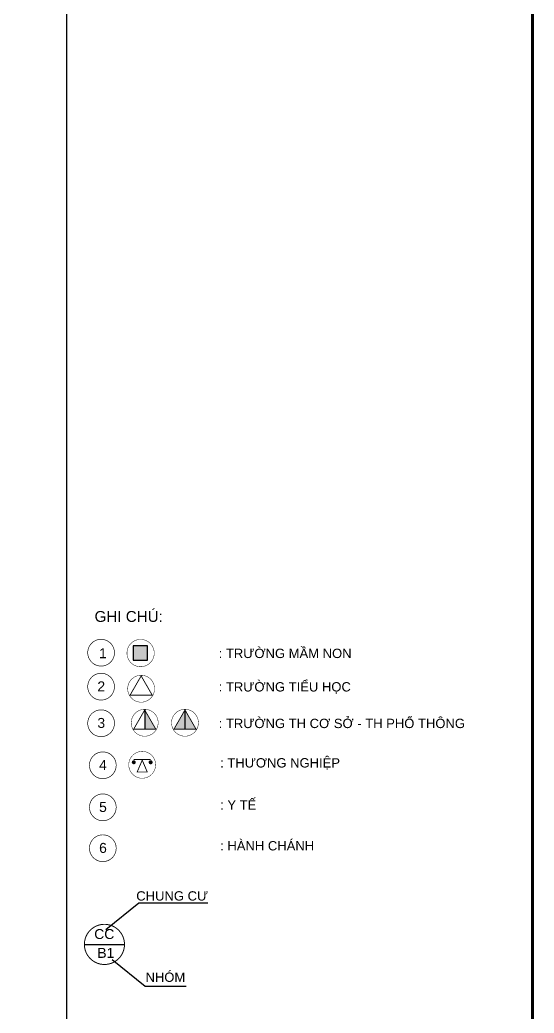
# Model space of a CAD drawing. Extents: x 597165 to 598689, y 1181586 to 1183364.
# Drawn here: x 598434.5 to 598600.1, y 1182739.4 to 1183058.8 of the extents above; entities that cross this region are included whole.
import ezdxf

# ---------------------------------------------------------------- set-up
doc = ezdxf.new("R2010")
doc.units = 0
doc.header["$MEASUREMENT"] = 0
doc.linetypes.add('LOGIOI', pattern=[4, 3, -1])
for name, color, linetype in [('DTEXT', 7, 'CONTINUOUS'), ('KHUNG_TEN', 5, 'CONTINUOUS'), ('KYHIEU', 1, 'CONTINUOUS'), ('RANH_QUY_HOACH', 7, 'LOGIOI')]:
    doc.layers.add(name, color=color, linetype=linetype)
doc.styles.add('VHEL-R', font='VHELVEN.TTF')

msp = doc.modelspace()

# ---------------------------------------------------------------- hatches: boundary and pattern name
at = {"layer": 'KYHIEU'}
for points in [[(598470.9653, 1182852.8937), (598475.6084, 1182852.8937), (598475.6084, 1182857.5367), (598470.9653, 1182857.5367)], [(598474.67, 1182836.8612), (598474.67, 1182830.6811), (598478.2381, 1182830.6811)], [(598487.6331, 1182836.8612), (598487.6331, 1182830.6811), (598491.2012, 1182830.6811)]]:
    msp.add_hatch(color=256, dxfattribs=at).paths.add_polyline_path(points)
at = {"layer": 'RANH_QUY_HOACH'}
msp.add_hatch(color=1, dxfattribs=at).paths.add_polyline_path([(598487.6331, 1182836.8612), (598484.065, 1182830.6811), (598487.6331, 1182830.6811)])

# ---------------------------------------------------------------- linework, layer by layer
at = {"layer": 'DTEXT'}
for p, q in [((598462.133, 1182766.2799), (598472.7833, 1182774.8746)), ((598472.7833, 1182774.8746), (598495.0242, 1182774.8746)), ((598455.2373, 1182761.4614), (598468.1594, 1182761.4614)), ((598464.1925, 1182756.59), (598474.8428, 1182747.9954)), ((598474.8428, 1182747.9954), (598488.0473, 1182747.9954))]:
    msp.add_line(p, q, dxfattribs=at)
for points, const_width in [([(598456.3132, 1182855.3028, 1), (598464.9278, 1182855.2676, 1)], 0.2101), ([(598456.3132, 1182844.3775, 1), (598464.9278, 1182844.3423, 1)], 0.2101), ([(598456.3132, 1182832.6088, 1), (598464.9278, 1182832.5736, 1)], 0.2101), ([(598456.869, 1182819.0925, 1), (598465.4837, 1182819.0573, 1)], 0.2101), ([(598456.869, 1182805.5668, 1), (598465.4837, 1182805.5316, 1)], 0.2101), ([(598456.869, 1182792.4168, 1), (598465.4837, 1182792.3816, 1)], 0.2101), ([(598455.2373, 1182761.4878, 1), (598468.1593, 1182761.435, 1)], 0.3152)]:
    msp.add_lwpolyline(points, format="xyb", close=True, dxfattribs=dict(at, const_width=const_width))
at = {"layer": 'KHUNG_TEN'}
msp.add_line((598449.5681, 1181754.3668), (598449.5681, 1183354.3668), dxfattribs=at)
at = {"layer": 'KHUNG_TEN', "const_width": 1}
msp.add_lwpolyline([(597253.7231, 1183354.3668), (597253.7231, 1181754.3668), (598599.5681, 1181754.3668), (598599.5681, 1183354.3668)], close=True, dxfattribs=at)
at = {"layer": 'KYHIEU'}
for p, q in [((598474.67, 1182836.8612), (598474.67, 1182830.6811)), ((598487.6331, 1182836.8612), (598487.6331, 1182830.6811))]:
    msp.add_line(p, q, dxfattribs=at)
at = {"layer": 'KYHIEU', "color": 4}
for points, const_width in [([(598475.9336, 1182851.6197, 175.83234199), (598475.8523, 1182851.5616, 0.00568724)], 0.144), ([(598476.0708, 1182840.2064, 175.83234199), (598475.9907, 1182840.1491, 0.00568724)], 0.1419), ([(598477.2223, 1182829.2574, 175.83234199), (598477.1421, 1182829.2001, 0.00568724)], 0.1419), ([(598490.1853, 1182829.2574, 175.83234199), (598490.1052, 1182829.2001, 0.00568724)], 0.1419), ([(598476.4132, 1182815.7329, 175.83234199), (598476.3331, 1182815.6756, 0.00568724)], 0.1419)]:
    msp.add_lwpolyline(points, format="xyb", close=True, dxfattribs=dict(at, const_width=const_width))
at = {"layer": 'KYHIEU'}
msp.add_lwpolyline([(598470.9653, 1182852.8937), (598475.6084, 1182852.8937), (598475.6084, 1182857.5367), (598470.9653, 1182857.5367)], close=True, dxfattribs=at)
at = {"layer": 'KYHIEU', "const_width": 0.2839}
for points in [[(598469.9504, 1182841.63), (598477.0867, 1182841.63), (598473.5186, 1182847.8102)], [(598471.1019, 1182830.6811), (598478.2381, 1182830.6811), (598474.67, 1182836.8612)], [(598484.065, 1182830.6811), (598491.2012, 1182830.6811), (598487.6331, 1182836.8612)], [(598472.2386, 1182816.9172), (598475.4896, 1182816.9172), (598473.8641, 1182820.716)]]:
    msp.add_lwpolyline(points, close=True, dxfattribs=at)
at = {"layer": 'KYHIEU', "const_width": 0.6393}
for points in [[(598470.8313, 1182820.0391, 1), (598471.4706, 1182820.0391, 1)], [(598476.2576, 1182820.0391, 1), (598476.8969, 1182820.0391, 1)]]:
    msp.add_lwpolyline(points, format="xyb", close=True, dxfattribs=at)
at = {"layer": 'KYHIEU', "const_width": 0.2839}
msp.add_lwpolyline([(598476.5773, 1182820.9086), (598473.8641, 1182820.9086), (598471.151, 1182820.9086)], dxfattribs=at)

# ---------------------------------------------------------------- texts
at = {"layer": 'DTEXT', "style": 'VHEL-R'}
for s, height, p in [('GHI CHUÙ:', 3.5, (598458.5138, 1182865.188)), (': TRÖÔØNG MAÀM NON', 3, (598498.4893, 1182853.5644)), ('1', 3.2, (598459.9645, 1182853.5024)), ('2', 3.2, (598459.4265, 1182842.8616)), (': TRÖÔØNG TIEÅU HOÏC', 3, (598498.4893, 1182842.8075)), (': TRÖÔØNG TH CÔ SÔÛ - TH PHOÅ THOÂNG', 3, (598498.4893, 1182831.0388)), ('3', 3.2, (598459.4265, 1182831.0929)), (': THÖÔNG NGHIEÄP', 3, (598498.9593, 1182818.3605)), ('4', 3.2, (598459.9824, 1182817.5766)), ('5', 3.2, (598459.9824, 1182804.0509)), (': Y TEÁ', 3, (598498.9593, 1182804.8348)), ('6', 3.2, (598459.9824, 1182790.9009)), (': HAØNH CHAÙNH', 3, (598498.9593, 1182791.6848)), ('CHUNG CÖ', 3, (598471.9472, 1182775.5568)), ('CC', 3.2, (598458.422, 1182763.1891)), ('B1', 3.2, (598459.4165, 1182757.135)), ('NHOÙM', 3, (598474.9218, 1182749.4142))]:
    msp.add_text(s, height=height, dxfattribs=at).set_placement(p)

doc.saveas('drawing.dxf')
